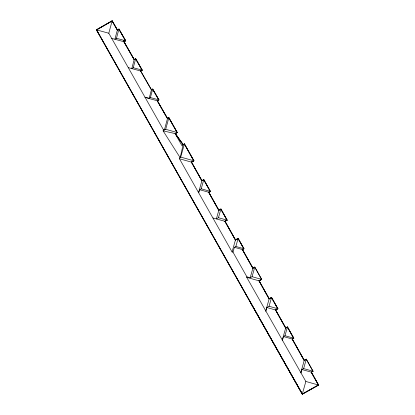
<?xml version="1.0" encoding="UTF-8"?>
<svg xmlns="http://www.w3.org/2000/svg" width="415" height="415" viewBox="0 0 415 415"><rect width="100%" height="100%" fill="white"/><g stroke="black" fill="none" stroke-linecap="round" stroke-linejoin="round"><path stroke-width="0.62" d="M163.116 130.87L179.871 157.249L180.276 157.337L183.15 144.55L175.4 133.64L163.116 130.87L163.422 129.781L108.787 33.231L112.175 20.75L117.414 29.901L114.888 39.181L116.444 38.289L125.735 40.815L118.975 29.014L117.414 29.901M145.074 97.183L149.167 98.288L151.48 89.707L140.773 71.043L128.292 67.635M149.167 98.288L150.401 97.577L152.715 88.997L158.976 99.896L157.425 100.788L145.006 97.421M163.422 129.781L164.382 130.045L167.525 118.405L157.425 100.788M116.444 38.289L118.975 29.014M134.232 59.49L131.768 68.568L133.231 67.723L135.7 58.655L134.232 59.49L124.075 41.765L111.651 38.393M164.382 130.045L165.694 129.304L168.884 117.621L167.525 118.405M246.873 276.805L246.718 277.35L259.183 280.872L261.756 279.44L252.061 276.701L250.188 277.744L246.873 276.805L233.012 252.196L232.073 251.936L179.451 158.763L179.871 157.249M212.931 217.942L225.117 221.361L235.481 239.829L232.073 251.936M112.175 20.75L96.358 29.823L302.265 394.25L305.845 381.463L246.718 277.35M180.276 157.337L180.707 157.098L184.442 143.823L183.15 144.55M218.85 210.125L216.386 218.881L218.456 217.719L227.218 220.178L220.92 208.963L218.85 210.125L208.844 192.295L199.605 189.702L198.754 192.726M218.456 217.719L220.92 208.963M233.012 252.196L234.387 247.304L235.855 246.474L238.148 238.329L235.481 239.829M265.704 311.068L269.19 298.712L271.566 297.384L277.957 308.765L275.726 310.021L266.829 307.525L265.818 311.105M266.829 307.525L269.06 306.275L271.566 297.384M300.735 372.82L304.257 360.282L292.357 339.055L283.487 336.544L282.428 340.295M301.025 372.898L301.97 369.537L303.645 368.593L306.306 359.131L304.257 360.282M198.541 192.669L201.939 180.629L203.812 179.581L210.441 191.398L208.844 192.295M199.605 189.702L201.208 188.804L203.812 179.581M250.188 277.744L252.917 268.074L254.789 267.032L261.756 279.44M252.061 276.701L254.789 267.032M282.221 340.238L285.728 327.85L275.726 310.021M283.487 336.544L284.97 335.719L287.471 326.875L285.728 327.85M140.633 71.001L142.148 70.125L135.658 58.795L134.164 59.739L123.369 40.903L125.029 39.954M140.773 71.043L142.293 70.161L135.7 58.655M151.48 89.707L152.715 88.997M151.444 89.847L152.679 89.137L158.831 99.859L157.285 100.746L167.489 118.55L168.848 117.767L177.184 132.525L175.249 133.609L183.119 144.685M123.82 41.697L125.486 40.748L118.908 29.263L117.346 30.15L112.107 20.999L96.607 29.89L302.338 394.001L318.393 384.995L311.177 372.12L312.957 371.207L306.27 359.276L304.221 360.428L292.217 339.019L293.701 338.189L287.434 327.02L285.686 327.99L275.586 309.984L277.811 308.729L271.524 297.524L269.148 298.852L259.038 280.831L261.611 279.399L254.748 267.172L252.875 268.22L242.386 249.54L243.854 248.715L238.106 238.475L235.44 239.969L224.972 221.32L227.078 220.137L220.879 209.103L218.809 210.265L208.698 192.254L210.301 191.357L203.77 179.726L201.898 180.769L191.429 162.125L193.826 160.771L184.4 143.964L181.817 145.504L175.135 133.583L177.081 132.494L168.817 117.87L167.458 118.654L157.176 100.721L158.722 99.828L152.647 89.246L151.413 89.956L140.524 70.975L142.044 70.094L135.632 58.904M124.075 41.765L125.735 40.815M179.451 158.763L191.574 162.161L193.971 160.812L184.442 143.823M234.387 247.304L242.531 249.581L243.994 248.751L238.148 238.329M225.117 221.361L227.218 220.178M306.239 359.38L304.19 360.531L292.108 338.988L293.592 338.163L287.403 327.124L285.655 328.099L275.477 309.953L277.708 308.698L271.493 297.633L269.117 298.961L258.934 280.805L261.507 279.368M301.97 369.537L311.426 372.193L313.097 371.249L306.306 359.131M302.265 394.25L318.642 385.068L311.426 372.193M175.4 133.64L177.329 132.561L168.884 117.621M254.717 267.281L252.844 268.323L242.282 249.508L243.745 248.684L238.075 238.578L235.409 240.078L224.868 221.288L226.969 220.111L220.853 209.212L218.778 210.374L208.595 192.223L210.192 191.325L203.739 179.83L201.866 180.878L191.325 162.094L193.722 160.745L184.369 144.072M292.357 339.055L293.841 338.23L287.471 326.875M133.231 67.723L142.293 70.161M150.401 97.577L158.976 99.896M96.358 29.823L108.787 33.231M165.694 129.304L177.329 132.561M180.707 157.098L193.971 160.812M201.208 188.804L210.441 191.398M235.855 246.474L243.994 248.751M269.06 306.275L277.957 308.765M303.645 368.593L313.097 371.249M305.845 381.463L318.642 385.068M284.97 335.719L293.841 338.23M175.135 133.583L183.093 144.788M134.195 59.636L123.929 41.728L125.595 40.774L118.934 29.154L117.378 30.046L112.138 20.895L96.503 29.859L302.307 394.11L318.497 385.027L311.281 372.151M302.338 394.001L250.504 302.577M242.531 249.581L252.917 268.074M259.183 280.872L269.19 298.712M191.574 162.161L201.939 180.629"/></g></svg>
